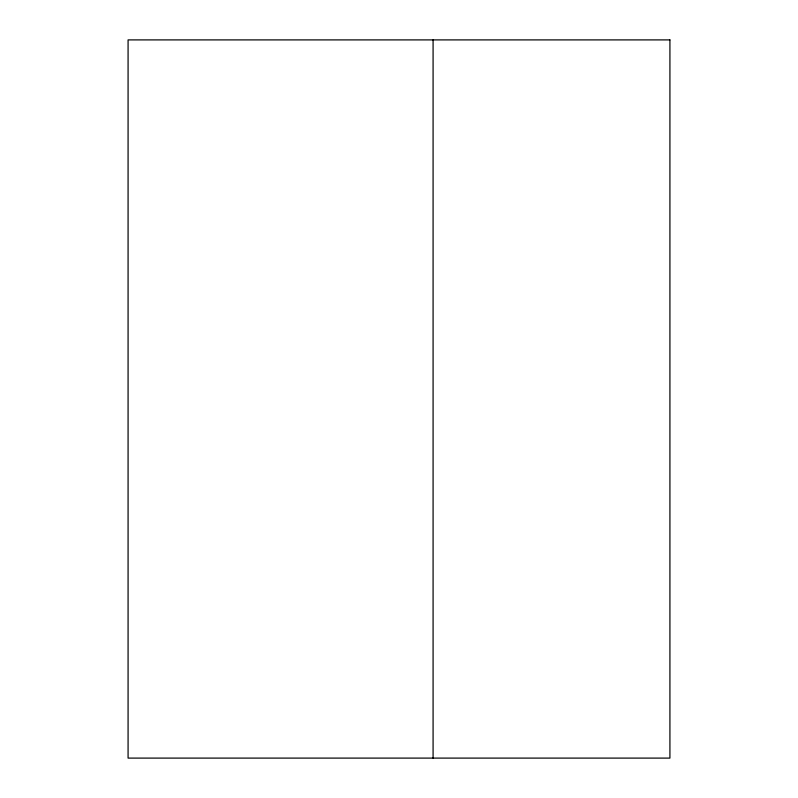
<?xml version="1.0" encoding="UTF-8"?>
<svg xmlns="http://www.w3.org/2000/svg" width="798" height="798" viewBox="0 0 798 798"><rect width="100%" height="100%" fill="white"/><g stroke="black" fill="none" stroke-linecap="round" stroke-linejoin="round"><path stroke-width="1.2" d="M433.085 39.9L433.085 758.1M669.921 39.9L128.079 39.9L128.079 758.1L669.921 758.1L669.921 39.9"/></g></svg>
